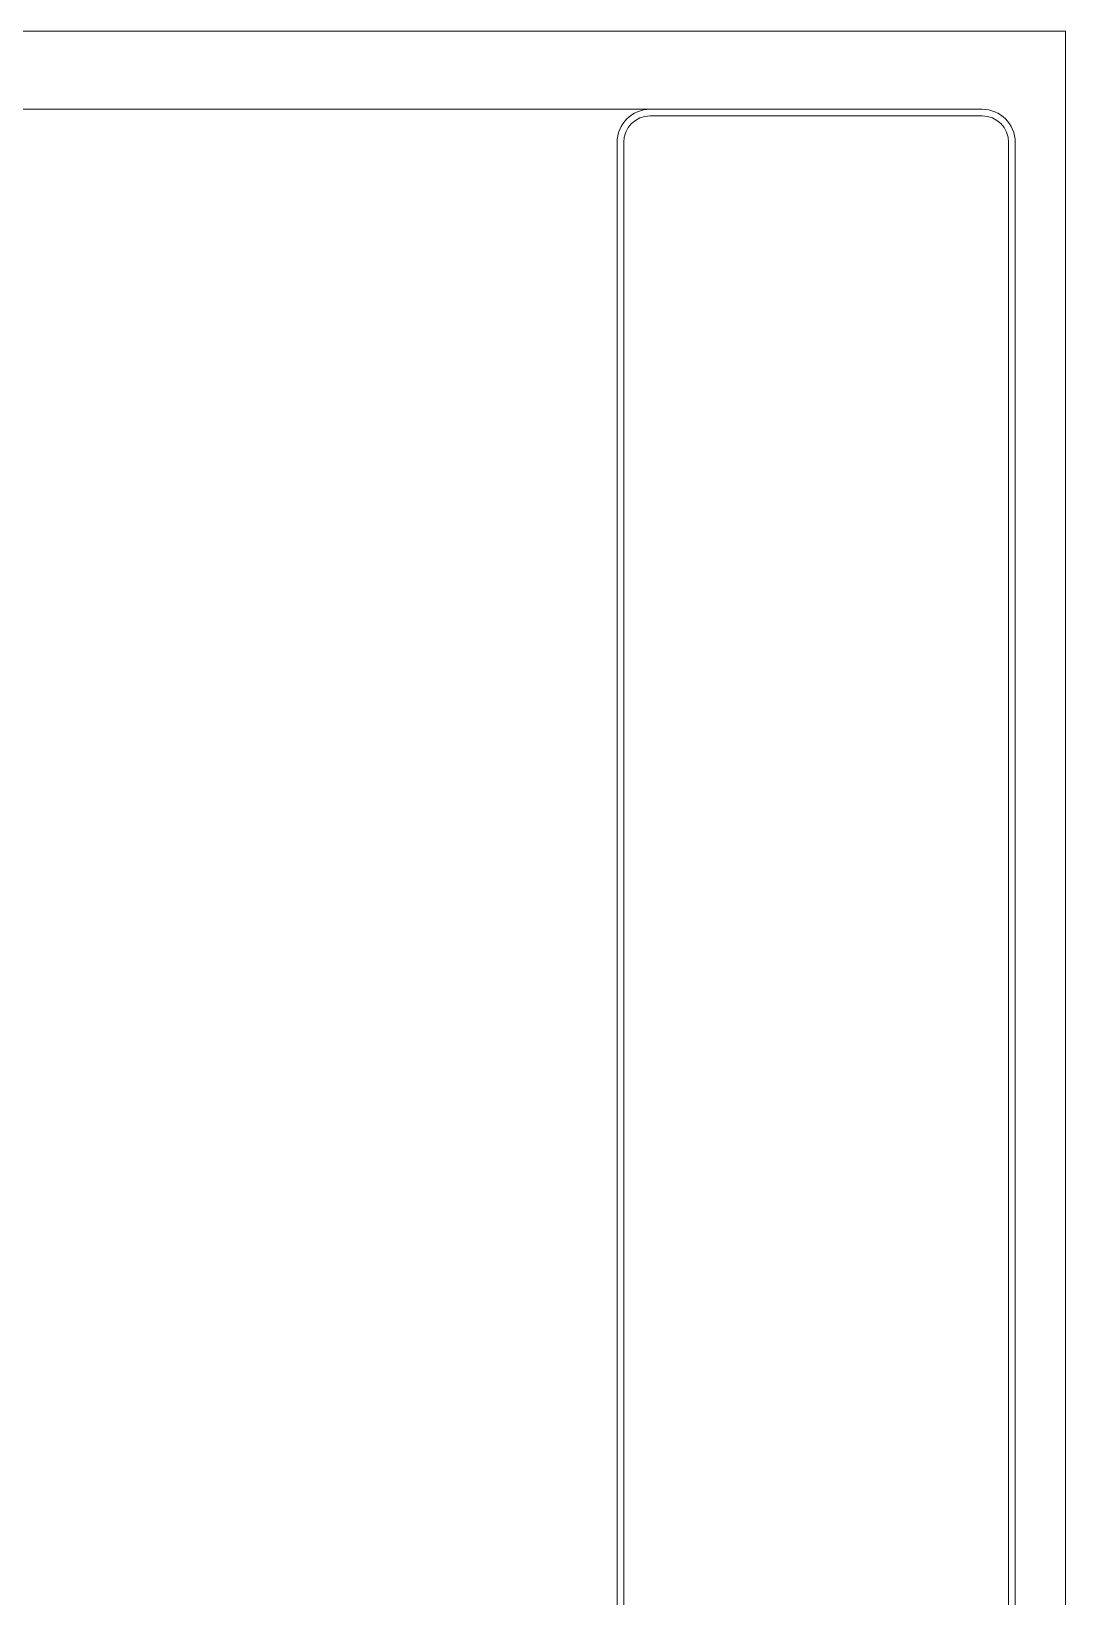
# Model space of a CAD drawing. Extents: x -111 to 1137, y -130 to 54.
# Drawn here: x 667.09 to 677.8, y 28.97 to 45.18 of the extents above; entities that cross this region are included whole.
import ezdxf

# ---------------------------------------------------------------- set-up
doc = ezdxf.new("R2010")
doc.units = 0
doc.layers.get('0').update_dxf_attribs({"lineweight": 0})
doc.layers.add('muro', color=7, linetype='Continuous', lineweight=18)
doc.layers.add('Pluma2', color=2, linetype='Continuous', lineweight=20)

# ---------------------------------------------------------------- blocks, each defined once
blk = doc.blocks.new('cuuad')
at = {"layer": 'Pluma2', "color": 5}
for p, q in [((709.104, -170.105), (621.853, -170.105)), ((709.104, -170.105), (702.308, -170.105)), ((709.104, -170.241), (702.308, -170.241)), ((701.629, -170.785), (701.629, -226.094)), ((701.764, -170.785), (701.764, -226.094)), ((709.648, -226.094), (709.648, -170.785)), ((709.784, -226.094), (709.784, -170.785))]:
    blk.add_line(p, q, dxfattribs=at)
for centre, radius, start, end in [((702.308, -170.785), 0.68, 90, 180), ((702.308, -170.785), 0.544, 90, 180), ((709.104, -170.785), 0.68, 360, 90), ((709.104, -170.785), 0.544, 360, 90)]:
    blk.add_arc(centre, radius, start, end, dxfattribs=at)

msp = doc.modelspace()

# ---------------------------------------------------------------- linework, layer by layer
msp.add_line((632.234, 45.183), (677.796, 45.183))
msp.add_lwpolyline([(632.234, 45.183), (677.796, 45.183), (677.796, 14.808), (632.234, 14.808)], close=True)
msp.add_lwpolyline([(632.234, 45.183), (677.796, 45.183), (677.796, 14.808), (632.234, 14.808)], close=True)

# ---------------------------------------------------------------- block references
at = {"layer": 'muro', "xscale": 0.5054143374475188, "yscale": 0.5054143374475188, "zscale": 0.5054143374475188}
msp.add_blockref('cuuad', (318.539, 130.349), dxfattribs=at)

doc.saveas('drawing.dxf')
